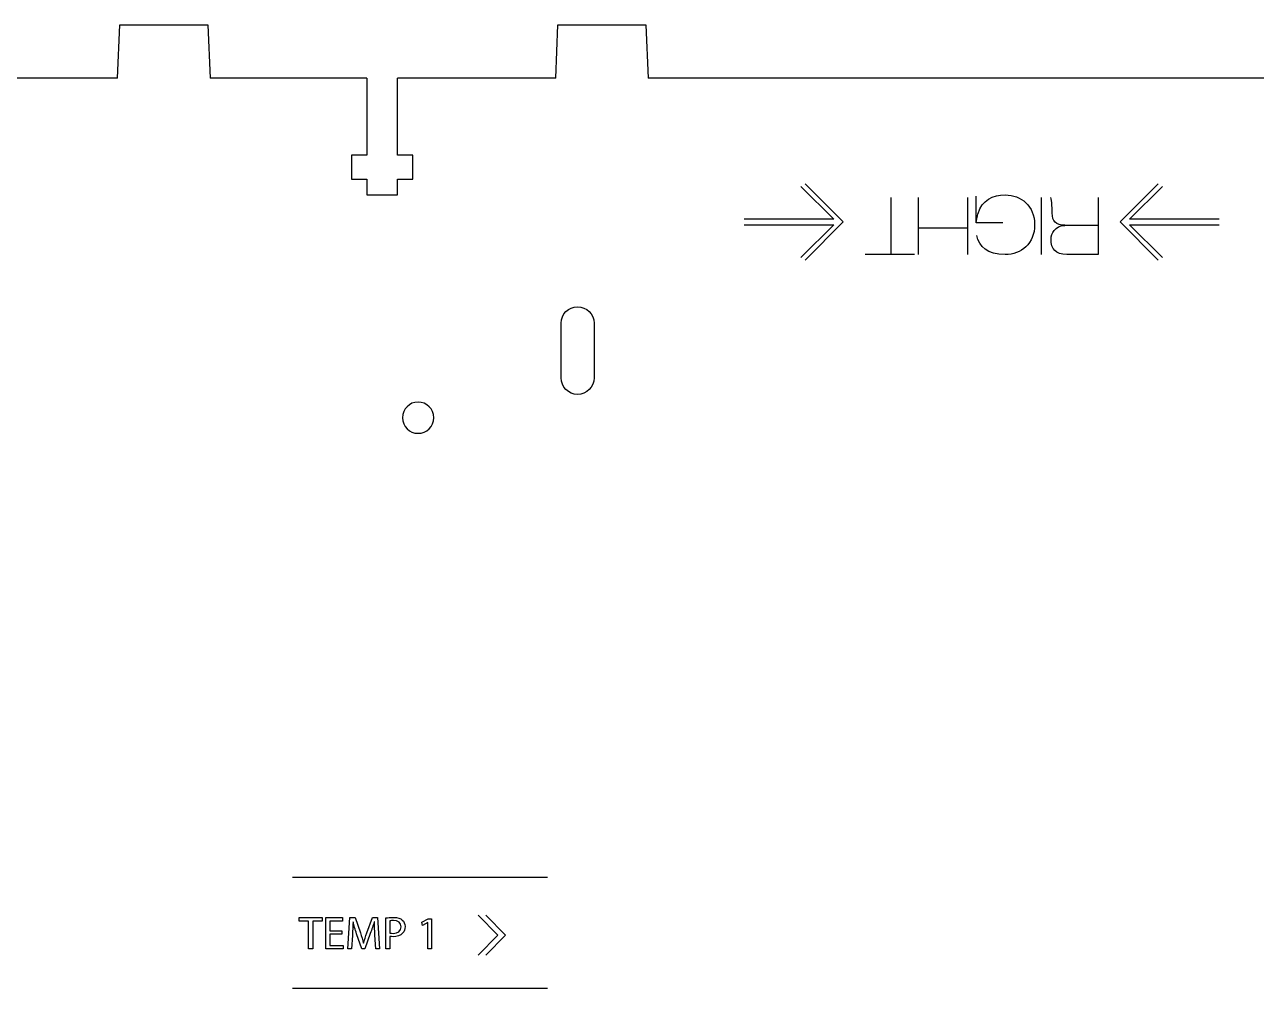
# Model space of a CAD drawing. Header units: millimetres. Extents: x -1014 to -186, y -862 to -38.
# Drawn here: x -687.9 to -575.5, y -126.4 to -38.4 of the extents above; entities that cross this region are included whole.
import ezdxf

# ---------------------------------------------------------------- set-up
doc = ezdxf.new("R2010")
doc.units = ezdxf.units.MM
doc.layers.add('CUTS', color=1, linetype='Continuous', lineweight=25, true_color=0xff0000)
doc.layers.add('TEXT', color=5, linetype='Continuous', true_color=0x0000ff)

msp = doc.modelspace()

# ---------------------------------------------------------------- linework, layer by layer
at = {"layer": 'CUTS', "color": 1, "lineweight": 25, "true_color": 0xff0000}
for p, q in [((-679.4, -43.31), (-679.2, -38.44)), ((-679.2, -38.44), (-671.16, -38.44)), ((-671.16, -38.44), (-670.96, -43.31)), ((-639.4, -43.31), (-639.2, -38.44)), ((-639.2, -38.44), (-631.17, -38.44)), ((-631.17, -38.44), (-630.97, -43.31)), ((-679.4, -43.31), (-738.31, -43.31)), ((-656.66, -43.31), (-670.96, -43.31)), ((-656.66, -43.31), (-656.66, -50.33)), ((-639.4, -43.31), (-653.86, -43.31)), ((-653.86, -50.33), (-653.86, -43.31)), ((-572.06, -43.31), (-630.97, -43.31)), ((-656.66, -50.33), (-658.06, -50.33)), ((-658.06, -50.33), (-658.06, -52.53)), ((-652.46, -50.33), (-653.86, -50.33)), ((-652.46, -52.53), (-652.46, -50.33)), ((-658.06, -52.53), (-656.66, -52.53)), ((-656.66, -52.53), (-656.66, -53.97)), ((-653.86, -53.97), (-653.86, -52.53)), ((-653.86, -52.53), (-652.46, -52.53)), ((-656.66, -53.97), (-653.86, -53.97))]:
    msp.add_line(p, q, dxfattribs=at)
for points in [[(-638.91, -70.67), (-638.91, -65.67)], [(-635.91, -65.67), (-635.91, -70.67), (-635.91, -70.67)]]:
    msp.add_lwpolyline(points, dxfattribs=at)
for points in [[(-638.91, -65.67), (-638.91, -64.84), (-638.24, -64.17), (-637.41, -64.17)], [(-637.41, -64.17), (-636.58, -64.17), (-635.91, -64.84), (-635.91, -65.67)], [(-637.41, -72.17), (-638.24, -72.17), (-638.91, -71.49), (-638.91, -70.67)], [(-635.91, -70.67), (-635.91, -71.49), (-636.58, -72.17), (-637.41, -72.17)], [(-651.97, -72.87), (-652.76, -72.87), (-653.39, -73.51), (-653.39, -74.3)], [(-650.54, -74.3), (-650.54, -73.51), (-651.18, -72.87), (-651.97, -72.87)], [(-653.39, -74.3), (-653.39, -75.09), (-652.76, -75.72), (-651.97, -75.72)], [(-651.97, -75.72), (-651.18, -75.72), (-650.54, -75.09), (-650.54, -74.3)]]:
    msp.add_open_spline(points, degree=3, dxfattribs=at)
at = {"layer": 'TEXT', "color": 5, "lineweight": 25, "true_color": 0x0000ff}
for points in [[(-617.02, -53.2), (-614.03, -56.19), (-622.2, -56.19)], [(-616.64, -52.97), (-613.17, -56.44), (-616.64, -59.92)], [(-584.4, -59.92), (-587.88, -56.44), (-584.4, -52.97)], [(-578.84, -56.19), (-587.02, -56.19), (-584.02, -53.19)], [(-608.83, -54.2), (-608.83, -59.37)], [(-606.3, -59.42), (-606.3, -54.2)], [(-601.83, -54.2), (-601.83, -59.41)], [(-598.58, -56.53), (-601.03, -56.53), (-601.03, -54.09)], [(-595.06, -59.42), (-595.06, -54.2)], [(-589.88, -54.2), (-589.88, -59.41), (-592.75, -59.41)], [(-622.2, -56.69), (-614.03, -56.69), (-617.03, -59.69)], [(-601.83, -56.99), (-606.3, -56.99)], [(-592.94, -56.74), (-589.88, -56.73)], [(-592.94, -56.75), (-592.94, -56.74)], [(-584.03, -59.68), (-587.02, -56.69), (-578.84, -56.69)], [(-606.65, -59.42), (-611.15, -59.42)], [(-663.44, -116.22), (-640.15, -116.22)], [(-661.96, -120.21), (-662.83, -120.21), (-662.83, -119.9), (-660.72, -119.9), (-660.72, -120.21), (-661.59, -120.21), (-661.59, -122.75), (-661.96, -122.75), (-661.96, -120.21), (-661.96, -120.21)], [(-658.93, -121.42), (-660.03, -121.42), (-660.03, -122.44), (-658.8, -122.44), (-658.8, -122.75), (-660.4, -122.75), (-660.4, -119.9), (-658.86, -119.9), (-658.86, -120.21), (-660.03, -120.21), (-660.03, -121.11), (-658.93, -121.11), (-658.93, -121.42), (-658.93, -121.42)], [(-657.96, -121.53), (-658.04, -122.75), (-658.39, -122.75), (-658.19, -119.9), (-657.72, -119.9), (-657.24, -121.28)], [(-657.9, -120.27), (-657.91, -120.27)], [(-656.64, -121.28), (-656.13, -119.9), (-655.66, -119.9), (-655.48, -122.75), (-655.84, -122.75), (-655.91, -121.5), (-655.91, -121.5)], [(-655.96, -120.27), (-655.97, -120.27)], [(-654.54, -121.61), (-654.54, -122.75), (-654.91, -122.75), (-654.91, -119.93), (-654.91, -119.93)], [(-654.54, -120.2), (-654.54, -121.31), (-654.54, -121.31)], [(-651.09, -120.35), (-651.09, -120.35), (-651.57, -120.61), (-651.64, -120.32), (-651.04, -120), (-650.73, -120), (-650.73, -122.75), (-651.09, -122.75), (-651.09, -120.35), (-651.09, -120.35)], [(-646.5, -119.69), (-644.68, -121.51), (-646.5, -123.33)], [(-645.8, -119.69), (-643.98, -121.51), (-645.8, -123.33)], [(-656.33, -121.35), (-656.83, -122.74), (-657.11, -122.74), (-657.58, -121.38)], [(-656.95, -122.24), (-656.94, -122.24)], [(-663.44, -126.35), (-640.15, -126.35)]]:
    msp.add_lwpolyline(points, dxfattribs=at)
for points in [[(-600.85, -55.66), (-600.49, -54.46), (-599.48, -53.97), (-598.39, -53.97)], [(-598.39, -53.97), (-596.9, -53.97), (-595.69, -54.97), (-595.69, -56.69)], [(-594.09, -55.64), (-594.09, -55.45), (-594.11, -54.41), (-594.21, -54.2)], [(-601.03, -56.53), (-600.96, -55.93), (-600.85, -55.66), (-600.85, -55.66)], [(-592.94, -56.74), (-593.74, -56.73), (-594.09, -56.36), (-594.09, -55.64)], [(-595.69, -56.69), (-595.69, -58.41), (-596.9, -59.41), (-598.39, -59.41)], [(-594.19, -57.99), (-594.19, -57.5), (-593.85, -56.8), (-592.94, -56.75)], [(-598.39, -59.41), (-600.02, -59.41), (-600.77, -58.69), (-600.96, -57.68)], [(-592.75, -59.41), (-593.79, -59.41), (-594.19, -58.92), (-594.19, -57.99)], [(-657.91, -120.27), (-657.92, -120.62), (-657.94, -121.1), (-657.96, -121.53)], [(-657.58, -121.38), (-657.71, -120.97), (-657.82, -120.61), (-657.9, -120.27)], [(-655.97, -120.27), (-656.07, -120.6), (-656.18, -120.96), (-656.33, -121.35)], [(-655.91, -121.5), (-655.93, -121.1), (-655.96, -120.62), (-655.96, -120.27)], [(-654.91, -119.93), (-654.74, -119.9), (-654.5, -119.88), (-654.21, -119.88)], [(-654.2, -120.17), (-654.36, -120.17), (-654.48, -120.18), (-654.54, -120.2)], [(-654.21, -119.88), (-653.84, -119.88), (-653.58, -119.96), (-653.41, -120.12)], [(-653.52, -120.73), (-653.52, -120.35), (-653.8, -120.17), (-654.2, -120.17)], [(-653.41, -120.12), (-653.25, -120.25), (-653.16, -120.46), (-653.16, -120.71)], [(-657.24, -121.28), (-657.12, -121.63), (-657.03, -121.94), (-656.95, -122.24)], [(-656.94, -122.24), (-656.86, -121.95), (-656.76, -121.64), (-656.64, -121.28)], [(-654.54, -121.31), (-654.46, -121.33), (-654.36, -121.34), (-654.24, -121.34)], [(-653.38, -121.32), (-653.58, -121.53), (-653.89, -121.64), (-654.25, -121.64)], [(-654.24, -121.34), (-653.8, -121.34), (-653.52, -121.12), (-653.52, -120.73)], [(-653.16, -120.71), (-653.16, -120.97), (-653.23, -121.17), (-653.38, -121.32)], [(-654.25, -121.64), (-654.36, -121.64), (-654.46, -121.63), (-654.54, -121.61)]]:
    msp.add_open_spline(points, degree=3, dxfattribs=at)

doc.saveas('drawing.dxf')
